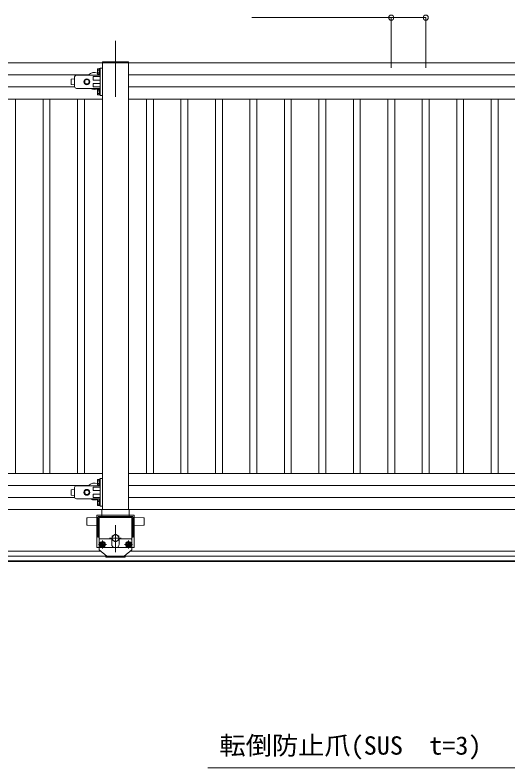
# Model space of a CAD drawing. Units: millimetres, scale not verified. Extents: x -41262 to 41888, y -7064 to 7244.
# Drawn here: x -11211 to -9781, y -836 to 1347 of the extents above; entities that cross this region are included whole.
import ezdxf
from ezdxf.enums import TextEntityAlignment as Align

# ---------------------------------------------------------------- set-up
doc = ezdxf.new("R2010")
doc.units = ezdxf.units.MM
doc.header["$LTSCALE"] = 29
doc.linetypes.add('CHAIN2', pattern=[12, 9, -1, 1, -1])
doc.linetypes.add('DASHED1', pattern=[1.8, 1.2, -0.6])
doc.layers.add('0-0_0', color=7, linetype='Continuous', lineweight=9)
doc.layers.add('0-1_USER1', color=7, linetype='Continuous', lineweight=9)
doc.styles.add('ＭＳ ゴシック', font='')
doc.styles.get('ＭＳ ゴシック').set_extended_font_data('MS Gothic')

msp = doc.modelspace()

# ---------------------------------------------------------------- linework, layer by layer
at = {"layer": '0-0_0'}
for p, q in [((-10971.57, 1177.39), (-10971.57, 1188.94)), ((-10970.5, 1190.86), (-10966.23, 1190.86)), ((-10970.5, 1187.01), (-10966.23, 1187.01)), ((-10970.5, 1179.31), (-10966.23, 1179.31)), ((-10966.23, 1191.3), (-10966.23, 1190.86)), ((-10965.03, 1191.3), (-10966.23, 1191.3)), ((-10966.23, 1175.47), (-10966.23, 1190.86)), ((-10966.23, 1187.16), (-10963.84, 1187.16)), ((-10966.23, 1179.16), (-10963.84, 1179.16)), ((-10965.03, 1174.5), (-10965.03, 1191.83)), ((-10963.84, 1193.16), (-10956.84, 1193.16)), ((-10963.84, 1113.16), (-10963.84, 1193.16)), ((-11037.82, 1162.1), (-11047.82, 1160.73)), ((-11047.82, 1160.61), (-11047.82, 1160.76)), ((-11047.82, 1145.48), (-11047.82, 1160.61)), ((-11047.82, 1159.11), (-11047.82, 1157.61)), ((-11037.82, 1139.16), (-11037.82, 1167.16)), ((-11037.82, 1162.1), (-11037.82, 1144.23)), ((-10963.84, 1172.16), (-11032.82, 1172.16)), ((-11008.82, 1156.92), (-11002.32, 1160.67)), ((-11002.32, 1160.67), (-10995.82, 1156.92)), ((-10995.82, 1156.92), (-10995.82, 1149.41)), ((-10963.84, 1168.16), (-10983.84, 1168.16)), ((-10983.84, 1158.16), (-10983.84, 1168.16)), ((-10963.84, 1158.16), (-10983.84, 1158.16)), ((-10970.5, 1175.47), (-10966.23, 1175.47)), ((-10966.23, 1175.03), (-10966.23, 1175.47)), ((-10966.23, 1175.03), (-10965.03, 1175.03)), ((-10963.84, 1174.5), (-10965.03, 1174.5)), ((-11037.72, 1138.16), (-12481.84, 1138.16)), ((-11037.74, 1144.11), (-11047.82, 1145.48)), ((-10995.82, 1149.41), (-11002.32, 1145.66)), ((-10963.84, 1148.16), (-10983.84, 1148.16)), ((-9437.72, 1138.16), (-10881.84, 1138.16)), ((-10963.84, 1134.16), (-11032.82, 1134.16)), ((-10971.57, 1117.39), (-10971.57, 1128.94)), ((-10970.5, 1130.86), (-10966.23, 1130.86)), ((-10970.5, 1127.01), (-10966.23, 1127.01)), ((-10970.5, 1119.31), (-10966.23, 1119.31)), ((-10970.5, 1115.47), (-10966.23, 1115.47)), ((-10966.23, 1131.3), (-10966.23, 1130.86)), ((-10965.03, 1131.3), (-10966.23, 1131.3)), ((-10966.23, 1115.47), (-10966.23, 1130.86)), ((-10966.23, 1127.16), (-10963.84, 1127.16)), ((-10966.23, 1119.16), (-10963.84, 1119.16)), ((-10966.23, 1115.03), (-10966.23, 1115.47)), ((-10966.23, 1115.03), (-10965.03, 1115.03)), ((-10965.03, 1114.5), (-10965.03, 1131.83)), ((-10963.84, 1114.5), (-10965.03, 1114.5)), ((-10963.84, 1113.16), (-10956.84, 1113.16)), ((-10970.5, 0.89), (-10966.23, 0.89)), ((-10966.23, 1.32), (-10966.23, 0.89)), ((-10965.03, 1.32), (-10966.23, 1.32)), ((-10966.23, -14.51), (-10966.23, 0.89)), ((-10965.03, -15.48), (-10965.03, 1.85)), ((-10963.84, 3.19), (-10956.84, 3.19)), ((-10963.84, -76.81), (-10963.84, 3.19)), ((-10963.84, -17.81), (-11032.82, -17.81)), ((-10963.84, -21.81), (-10983.84, -21.81)), ((-10983.84, -31.81), (-10983.84, -21.81)), ((-10971.57, -12.59), (-10971.57, -1.04)), ((-10970.5, -2.96), (-10966.23, -2.96)), ((-10970.5, -10.66), (-10966.23, -10.66)), ((-10970.5, -14.51), (-10966.23, -14.51)), ((-10966.23, -2.81), (-10963.84, -2.81)), ((-10966.23, -10.81), (-10963.84, -10.81)), ((-10966.23, -14.95), (-10966.23, -14.51)), ((-10966.23, -14.95), (-10965.03, -14.95)), ((-10963.84, -15.48), (-10965.03, -15.48)), ((-11037.82, -27.88), (-11047.82, -29.24)), ((-11047.82, -29.37), (-11047.82, -29.22)), ((-11047.82, -44.49), (-11047.82, -29.37)), ((-11047.82, -30.87), (-11047.82, -32.37)), ((-11037.82, -50.81), (-11037.82, -22.81)), ((-11037.82, -27.88), (-11037.82, -45.74)), ((-11008.82, -33.06), (-11002.32, -29.31)), ((-11002.32, -29.31), (-10995.82, -33.06)), ((-10995.82, -40.56), (-11002.32, -44.32)), ((-10995.82, -33.06), (-10995.82, -40.56)), ((-10963.84, -31.81), (-10983.84, -31.81)), ((-10963.84, -41.81), (-10983.84, -41.81)), ((-11037.72, -51.81), (-12481.84, -51.81)), ((-11037.74, -45.87), (-11047.82, -44.49)), ((-10963.84, -55.81), (-11032.82, -55.81)), ((-10971.57, -72.59), (-10971.57, -61.04)), ((-10970.5, -59.11), (-10966.23, -59.11)), ((-10970.5, -62.96), (-10966.23, -62.96)), ((-10966.23, -58.68), (-10966.23, -59.11)), ((-10965.03, -58.68), (-10966.23, -58.68)), ((-10966.23, -74.51), (-10966.23, -59.11)), ((-10966.23, -62.81), (-10963.84, -62.81)), ((-10965.03, -75.48), (-10965.03, -58.15)), ((-9437.72, -51.81), (-10881.84, -51.81)), ((-10970.5, -70.66), (-10966.23, -70.66)), ((-10970.5, -74.51), (-10966.23, -74.51)), ((-10966.23, -70.81), (-10963.84, -70.81)), ((-10966.23, -74.95), (-10966.23, -74.51)), ((-10966.23, -74.95), (-10965.03, -74.95)), ((-10963.84, -75.48), (-10965.03, -75.48)), ((-10963.84, -76.81), (-10956.84, -76.81)), ((-10966.84, -203.81), (-10966.84, -173.81)), ((-10930.34, -171.81), (-10964.84, -171.81)), ((-10930.34, -171.81), (-10930.34, -186.81)), ((-10908.34, -171.81), (-10873.84, -171.81)), ((-10908.34, -171.81), (-10908.34, -186.81)), ((-10871.84, -203.81), (-10871.84, -173.81)), ((-10963.34, -191.36), (-10963.34, -183.86)), ((-10956.84, -195.11), (-10963.34, -191.36)), ((-10961.34, -190.61), (-10961.34, -184.61)), ((-10950.34, -191.36), (-10956.84, -195.11)), ((-10952.34, -190.61), (-10952.34, -184.61)), ((-10950.34, -183.86), (-10950.34, -191.36)), ((-10881.84, -180.1), (-10888.34, -183.86)), ((-10888.34, -183.86), (-10888.34, -191.36)), ((-10888.34, -191.36), (-10881.84, -195.11)), ((-10886.34, -190.61), (-10886.34, -184.61)), ((-10875.34, -183.86), (-10881.84, -180.1)), ((-10877.34, -190.61), (-10877.34, -184.61)), ((-10966.84, -203.81), (-10944.34, -221.81)), ((-10871.84, -203.81), (-10894.34, -221.81)), ((-10947.34, -221.81), (-10947.34, -224.81)), ((-10947.34, -221.81), (-10891.34, -221.81)), ((-10947.34, -224.81), (-10891.34, -224.81)), ((-10891.34, -221.81), (-10891.34, -224.81))]:
    msp.add_line(p, q, dxfattribs=at)
at = {"layer": '0-0_0', "linetype": 'CHAIN2'}
for p, q in [((-10968.58, -187.61), (-10945.11, -187.61)), ((-10956.84, -175.87), (-10956.84, -199.35)), ((-10870.11, -187.61), (-10893.58, -187.61)), ((-10881.83, -175.87), (-10881.83, -199.35))]:
    msp.add_line(p, q, dxfattribs=at)
at = {"layer": '0-0_0', "linetype": 'DASHED1'}
for p, q in [((-10944.34, -221.81), (-10944.34, -224.81)), ((-10894.34, -221.81), (-10894.34, -224.81))]:
    msp.add_line(p, q, dxfattribs=at)
at = {"layer": '0-0_0'}
for points in [[(-10965.03, 1191.83), (-10963.84, 1191.83), (-10963.84, 1174.5)], [(-11002.32, 1145.66), (-11008.82, 1149.41), (-11008.82, 1156.92)], [(-10963.84, 1138.23), (-10983.84, 1138.23), (-10983.84, 1148.16)], [(-10965.03, 1131.83), (-10963.84, 1131.83), (-10963.84, 1114.5)], [(-10965.03, 1.85), (-10963.84, 1.85), (-10963.84, -15.48)], [(-11002.32, -44.32), (-11008.82, -40.56), (-11008.82, -33.06)], [(-10963.84, -51.75), (-10983.84, -51.75), (-10983.84, -41.81)], [(-10965.03, -58.15), (-10963.84, -58.15), (-10963.84, -75.48)], [(-10963.34, -183.86), (-10956.84, -180.1), (-10950.34, -183.86)], [(-10881.84, -195.11), (-10875.34, -191.36), (-10875.34, -183.86)]]:
    msp.add_lwpolyline(points, dxfattribs=at)
for centre, radius in [((-11002.32, 1153.16), 8.5), ((-11002.32, 1153.16), 6.25), ((-11002.32, -36.81), 8.5), ((-11002.32, -36.81), 6.25), ((-10956.84, -187.61), 8.5), ((-10956.84, -187.61), 6.25), ((-10881.84, -187.61), 8.5), ((-10881.84, -187.61), 6.25)]:
    msp.add_circle(centre, radius, dxfattribs=at)
at = {"layer": '0-0_0', "linetype": 'DASHED1'}
for centre in [(-10956.84, -187.61), (-10881.84, -187.61)]:
    msp.add_circle(centre, 4, dxfattribs=at)
at = {"layer": '0-0_0'}
for centre, radius, start, end in [((-10980.34, 1155.69), 24.5, 69.00561, 134.50749), ((-10969.3, 1188.94), 2.27, 122.00463, 237.99537), ((-10964.09, 1183.16), 7.48, 149.0209, 210.9791), ((-10969.3, 1177.39), 2.27, 122.00463, 237.99537), ((-11032.82, 1167.16), 5, 90, 180), ((-11032.82, 1139.16), 5, 180, 270), ((-10980.34, 1155.69), 24.5, 241.4833, 298.5167), ((-10969.3, 1128.94), 2.27, 122.00463, 237.99537), ((-10964.09, 1123.16), 7.48, 149.0209, 210.9791), ((-10969.3, 1117.39), 2.27, 122.00463, 237.99537), ((-10969.3, -1.04), 2.27, 122.00463, 237.99537), ((-11032.82, -22.81), 5, 90, 180), ((-10980.34, -34.28), 24.5, 69.00561, 134.50749), ((-10964.09, -6.81), 7.48, 149.0209, 210.9791), ((-10969.3, -12.59), 2.27, 122.00463, 237.99537), ((-11032.82, -50.81), 5, 180, 270), ((-10980.34, -34.28), 24.5, 241.4833, 298.5167), ((-10969.3, -61.04), 2.27, 122.00463, 237.99537), ((-10964.09, -66.81), 7.48, 149.0209, 210.9791), ((-10969.3, -72.59), 2.27, 122.00463, 237.99537), ((-10964.84, -173.81), 2, 90, 180), ((-10873.84, -173.81), 2, 0, 90), ((-10956.84, -184.61), 4.5, 0, 180), ((-10956.84, -190.61), 4.5, 180, 0), ((-10919.34, -186.81), 11, 180, 0), ((-10881.84, -184.61), 4.5, 0, 180), ((-10881.84, -190.61), 4.5, 180, 0)]:
    msp.add_arc(centre, radius, start, end, dxfattribs=at)
at = {"layer": '0-1_USER1'}
for p, q in [((-10019.35, 1339.15), (-10524.19, 1339.15)), ((-10119.35, 1339.15), (-10119.35, 1194.02)), ((-10019.35, 1339.15), (-10019.35, 1194.02)), ((-12481.66, 1208.19), (-10956.84, 1208.19)), ((-10956.84, 1210.73), (-10956.84, 1208.19)), ((-10881.84, 1208.19), (-10881.84, -86.78)), ((-10881.66, 1208.19), (-9356.84, 1208.19)), ((-10997.52, 1173.16), (-12481.84, 1173.16)), ((-9397.52, 1173.16), (-10881.84, 1173.16)), ((-12481.84, 1103.19), (-10956.84, 1103.19)), ((-11209.34, 1103.19), (-11209.34, 18.22)), ((-11129.34, 1103.19), (-11129.34, 18.22)), ((-11109.34, 1103.19), (-11109.34, 18.22)), ((-11029.34, 1103.19), (-11029.34, 18.22)), ((-11009.34, 1103.19), (-11009.34, 18.22)), ((-10881.84, 1103.19), (-9356.84, 1103.19)), ((-10829.34, 1103.19), (-10829.34, 18.22)), ((-10809.34, 1103.19), (-10809.34, 18.22)), ((-10729.34, 1103.19), (-10729.34, 18.22)), ((-10709.34, 1103.19), (-10709.34, 18.22)), ((-10629.34, 1103.19), (-10629.34, 18.22)), ((-10609.34, 1103.19), (-10609.34, 18.22)), ((-10529.34, 1103.19), (-10529.34, 18.22)), ((-10509.34, 1103.19), (-10509.34, 18.22)), ((-10429.34, 1103.19), (-10429.34, 18.22)), ((-10409.34, 1103.19), (-10409.34, 18.22)), ((-10329.34, 1103.19), (-10329.34, 18.22)), ((-10309.34, 1103.19), (-10309.34, 18.22)), ((-10229.34, 1103.19), (-10229.34, 18.22)), ((-10209.34, 1103.19), (-10209.34, 18.22)), ((-10129.34, 1103.19), (-10129.34, 18.22)), ((-10109.34, 1103.19), (-10109.34, 18.22)), ((-10029.34, 1103.19), (-10029.34, 18.22)), ((-10009.34, 1103.19), (-10009.34, 18.22)), ((-9929.34, 1103.19), (-9929.34, 18.22)), ((-9909.34, 1103.19), (-9909.34, 18.22)), ((-9829.34, 1103.19), (-9829.34, 18.22)), ((-9809.34, 1103.19), (-9809.34, 18.22)), ((-12481.84, 18.22), (-10956.84, 18.22)), ((-10881.84, 18.22), (-9356.84, 18.22)), ((-10997.52, -16.81), (-12481.84, -16.81)), ((-9397.52, -16.81), (-10881.84, -16.81)), ((-14081.84, -86.78), (-6356.84, -86.78)), ((-10957.84, -86.78), (-10880.84, -86.78)), ((-10956.84, -86.78), (-10881.84, -86.78)), ((-10871.33, -106.31), (-10967.36, -106.31)), ((-10958.84, -87.78), (-10958.84, -106.31)), ((-10879.84, -87.78), (-10879.84, -106.31)), ((-10865.33, -103.31), (-10865.33, -196.81)), ((-11002.34, -111.71), (-11002.34, -130.85)), ((-10970.36, -109.31), (-10970.36, -166.29)), ((-10967.36, -109.31), (-10871.33, -109.31)), ((-10967.36, -109.31), (-10967.36, -166.29)), ((-10966.84, -109.31), (-10966.84, -173.81)), ((-10871.84, -109.31), (-10871.84, -173.81)), ((-10871.33, -109.31), (-10871.33, -166.29)), ((-10868.33, -109.31), (-10868.33, -166.29)), ((-10868.33, -113.54), (-10868.33, -125.08)), ((-10836.34, -111.71), (-10836.34, -130.85)), ((-11000.91, -132.35), (-10972.34, -133.78)), ((-10868.33, -150.54), (-10868.33, -162.06)), ((-10837.77, -132.35), (-10866.34, -133.78)), ((-10970.36, -166.29), (-10967.36, -166.29)), ((-10928.87, -163.81), (-10919.34, -158.31)), ((-10928.87, -174.81), (-10928.87, -163.81)), ((-10919.34, -158.31), (-10909.82, -163.81)), ((-10909.82, -163.81), (-10909.82, -174.81)), ((-10868.33, -166.29), (-10871.33, -166.29)), ((-10919.34, -180.31), (-10928.87, -174.81)), ((-10909.82, -174.81), (-10919.34, -180.31)), ((-12475.59, -206.81), (-10963.09, -206.81)), ((-10905.34, -196.81), (-10933.34, -196.81)), ((-10875.59, -206.81), (-9363.09, -206.81)), ((-3794.78, -221.81), (-14194.84, -221.81)), ((-14194.84, -235.11), (-3794.78, -235.11)), ((-14194.84, -237.11), (-3798.23, -237.11)), ((-10651.23, -835.55), (-9581.4, -835.55))]:
    msp.add_line(p, q, dxfattribs=at)
at = {"layer": '0-1_USER1', "linetype": 'CHAIN2'}
for p, q in [((-10919.34, 1109.19), (-10919.34, 1271.84)), ((-10919.34, -209.81), (-10919.34, -131.79)), ((-10936.15, -169.31), (-10902.83, -169.31))]:
    msp.add_line(p, q, dxfattribs=at)
at = {"layer": '0-1_USER1'}
for points in [[(-10956.84, 1210.73), (-10881.84, 1210.73), (-10881.84, 1208.19)], [(-10881.66, 1208.19), (-10956.84, 1208.19), (-10956.84, -86.78)], [(-10972.34, -133.78), (-10972.34, -108.78), (-11000.91, -110.21)], [(-10865.33, -103.31), (-10973.36, -103.31), (-10973.36, -196.81), (-10865.33, -196.81)], [(-10866.34, -133.78), (-10866.34, -108.78), (-10837.77, -110.21)]]:
    msp.add_lwpolyline(points, dxfattribs=at)
msp.add_circle((-10919.34, -169.31), 9.53, dxfattribs=at)
for centre, radius, start, end in [((-10119.35, 1339.15), 7.5, 0, 180), ((-10119.35, 1339.15), 7.5, 180, 0), ((-10019.35, 1339.15), 7.5, 0, 180), ((-10019.35, 1339.15), 7.5, 180, 0), ((-10957.84, -87.78), 1, 90, 180), ((-10880.84, -87.78), 1, 0, 90), ((-10967.36, -109.31), 3, 90, 180), ((-10871.33, -109.31), 3, 0, 90), ((-11000.84, -111.71), 1.5, 92.86241, 180), ((-11000.84, -130.85), 1.5, 180, 267.13759), ((-10837.84, -111.71), 1.5, 0, 87.13759), ((-10837.84, -130.85), 1.5, 272.86241, 0)]:
    msp.add_arc(centre, radius, start, end, dxfattribs=at)

# ---------------------------------------------------------------- texts
at = {"layer": '0-1_USER1', "style": 'ＭＳ ゴシック', "width": 1.05}
msp.add_text('転倒防止爪(SUS\u3000t=3)', height=53.14, dxfattribs=at).set_placement((-10617.82, -812.99), align=Align.BOTTOM_LEFT)

doc.saveas('drawing.dxf')
